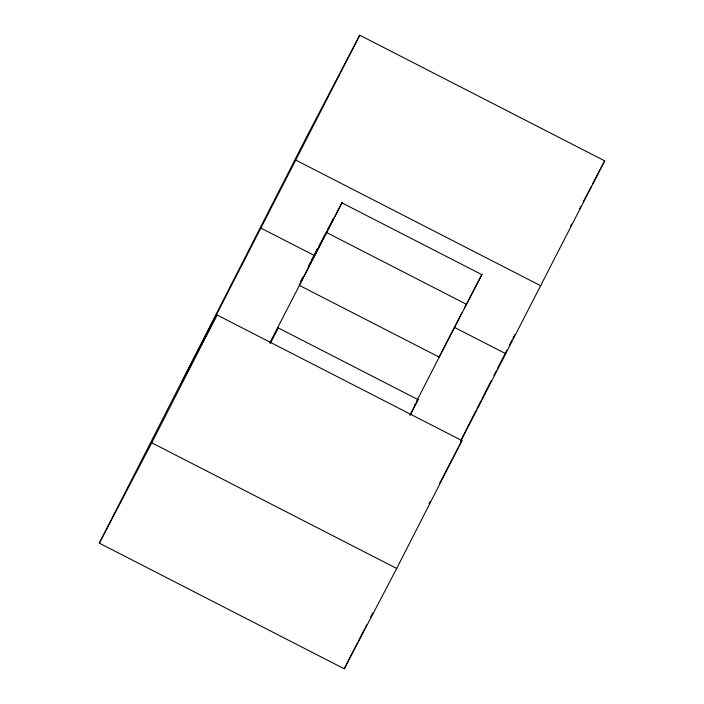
<?xml version="1.0" encoding="UTF-8"?>
<svg xmlns="http://www.w3.org/2000/svg" width="704" height="704" viewBox="0 0 704 704"><rect width="100%" height="100%" fill="white"/><g stroke="black" fill="none" stroke-linecap="round" stroke-linejoin="round"><path stroke-width="1.06" d="M359.762 35.2L181.597 382.686L217.008 314.961L461.938 440.607L396.695 568.462L344.238 668.8L99.308 543.145L307.305 135.538L359.762 35.2L604.692 160.855L460.522 441.734M99.308 543.145L151.765 442.807L217.008 314.961M301.039 280.887L303.037 276.971M308.537 266.209L310.526 262.293M311.529 260.339L312.523 258.386M301.11 281.063L303.107 277.147M308.598 266.385L317.583 248.776M269.905 342.707L341.924 202.858L481.862 274.648L464.332 308.167M270.178 343.464L278.142 327.853L418.079 399.643L410.106 415.254M482.108 274.155L439.138 357.086L299.2 285.296L342.179 202.374M414.339 405.68L415.334 403.718M416.319 401.782L461.833 312.954M344.238 668.8L357.711 642.409M358.706 640.455L364.69 628.725M365.693 626.771L366.687 624.809M370.682 616.994L372.671 613.087M461.454 439.094L475.922 410.74M476.916 408.786L480.911 400.972M481.906 399.018L491.383 380.442M493.882 375.558L496.373 370.665M497.367 368.711L506.845 350.143M509.344 345.25L511.834 340.366M512.829 338.413L514.826 334.497M313.034 257.418L317.592 248.688M318.604 246.752L326.718 231.246M327.703 229.354L333.3 218.645M270.635 342.223L278.142 327.853M410.062 414.964L418.079 399.643M570.574 226.116L571.586 224.171M579.735 208.586L580.756 206.633M583.299 201.766L591.448 186.182M592.469 184.228L604.692 160.855M429.062 503.501L430.074 501.565M439.683 483.182L461.938 440.607M295.97 160.195L540.91 285.85M326.744 232.619L466.673 304.41M260.568 227.92L314.389 255.534M454.318 327.325L505.498 353.575M151.765 442.807L396.695 568.462"/></g></svg>
